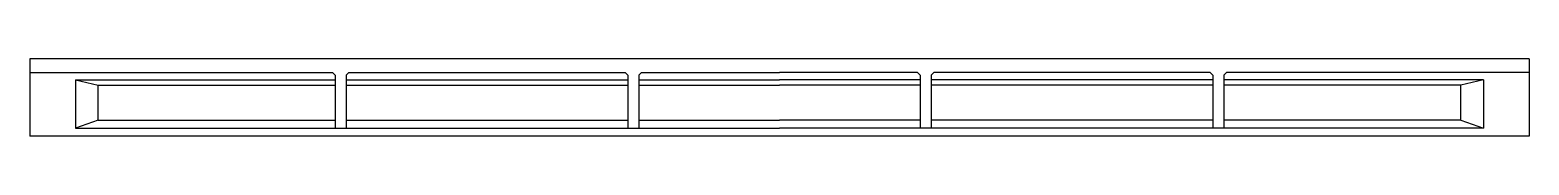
# Model space of a CAD drawing. Header units: centimetres. Extents: x 3801 to 7101, y 6230 to 6400.
import ezdxf

# ---------------------------------------------------------------- set-up
doc = ezdxf.new("R2010")
doc.units = ezdxf.units.CM
doc.header["$LTSCALE"] = 200
doc.header["$MEASUREMENT"] = 0
doc.linetypes.add('CENTER', pattern=[2, 1.25, -0.25, 0.25, -0.25])
doc.layers.add('6', color=6, linetype='CENTER')

msp = doc.modelspace()

# ---------------------------------------------------------------- linework, layer by layer
for p, q in [((7101.3, 6399.9), (3801.3, 6399.9)), ((3801.3, 6399.9), (3801.3, 6229.7)), ((7101.3, 6399.9), (7101.3, 6229.7)), ((7101.3, 6229.7), (3801.3, 6229.7))]:
    msp.add_line(p, q)
at = {"layer": '6', "linetype": 'Continuous'}
for p, q in [((3801.3, 6369.7), (4467.3, 6369.7)), ((4467.3, 6369.7), (4473.3, 6363.7)), ((4503.3, 6369.7), (4497.3, 6363.7)), ((4503.3, 6369.7), (5111.3, 6369.7)), ((5111.3, 6369.7), (5117.3, 6363.7)), ((5147.3, 6369.7), (5141.3, 6363.7)), ((5147.3, 6369.7), (5451.3, 6369.7)), ((5755.3, 6369.7), (5451.3, 6369.7)), ((5755.3, 6369.7), (5761.3, 6363.7)), ((5791.3, 6369.7), (5785.3, 6363.7)), ((6399.3, 6369.7), (5791.3, 6369.7)), ((6399.3, 6369.7), (6405.3, 6363.7)), ((6435.3, 6369.7), (6429.3, 6363.7)), ((7101.3, 6369.7), (6435.3, 6369.7)), ((3901.3, 6353.7), (3901.3, 6247.7)), ((3901.3, 6353.7), (3951.3, 6341.7)), ((3901.3, 6353.7), (4473.3, 6353.7)), ((3951.3, 6341.7), (4473.3, 6341.7)), ((3951.3, 6264.7), (3951.3, 6341.7)), ((4473.3, 6363.7), (4473.3, 6247.7)), ((4497.3, 6363.7), (4497.3, 6247.7)), ((4497.3, 6353.7), (5117.3, 6353.7)), ((4497.3, 6341.7), (5117.3, 6341.7)), ((5117.3, 6363.7), (5117.3, 6247.7)), ((5141.3, 6363.7), (5141.3, 6247.7)), ((5141.3, 6353.7), (5451.3, 6353.7)), ((5141.3, 6341.7), (5451.3, 6341.7)), ((5761.3, 6353.7), (5451.3, 6353.7)), ((5761.3, 6341.7), (5451.3, 6341.7)), ((5761.3, 6363.7), (5761.3, 6247.7)), ((5785.3, 6363.7), (5785.3, 6247.7)), ((6405.3, 6353.7), (5785.3, 6353.7)), ((6405.3, 6341.7), (5785.3, 6341.7)), ((6405.3, 6363.7), (6405.3, 6247.7)), ((6429.3, 6363.7), (6429.3, 6247.7)), ((7001.3, 6353.7), (6429.3, 6353.7)), ((6951.3, 6341.7), (6429.3, 6341.7)), ((7001.3, 6353.7), (6951.3, 6341.7)), ((6951.3, 6264.7), (6951.3, 6341.7)), ((7001.3, 6353.7), (7001.3, 6247.7)), ((3951.3, 6264.7), (3901.3, 6247.7)), ((3901.3, 6247.7), (5451.3, 6247.7)), ((3951.3, 6264.7), (4473.3, 6264.7)), ((4497.3, 6264.7), (5117.3, 6264.7)), ((5141.3, 6264.7), (5451.3, 6264.7)), ((5761.3, 6264.7), (5451.3, 6264.7)), ((7001.3, 6247.7), (5451.3, 6247.7)), ((6405.3, 6264.7), (5785.3, 6264.7)), ((6951.3, 6264.7), (6429.3, 6264.7)), ((6951.3, 6264.7), (7001.3, 6247.7))]:
    msp.add_line(p, q, dxfattribs=at)

doc.saveas('drawing.dxf')
